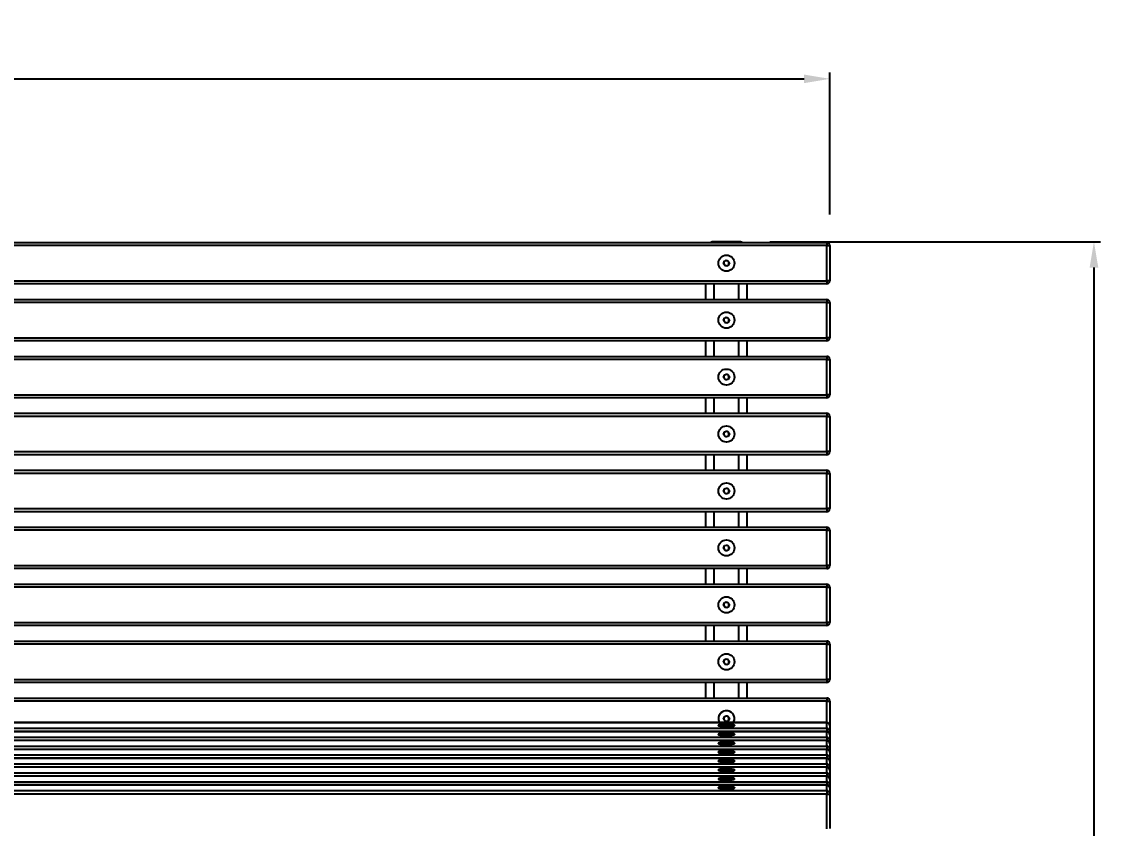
# Model space of a CAD drawing. Header units: millimetres. Extents: x 2692 to 8632, y -671 to 3529.
# Drawn here: x 3893 to 4936, y 1467 to 2246 of the extents above; entities that cross this region are included whole.
import ezdxf

# ---------------------------------------------------------------- set-up
doc = ezdxf.new("R2010")
doc.units = ezdxf.units.MM
doc.header["$PDSIZE"] = -1
doc.layers.add('WYMIAR', color=96, linetype='Continuous')
doc.dimstyles.new('1-1', dxfattribs={"dimtxt": 30, "dimasz": 25, "dimexe": 6.25, "dimexo": 30, "dimgap": 20.625, "dimtad": 1, "dimdec": 1, "dimtxsty": 'Standard', "dimcen": 0, "dimclrd": 2, "dimclre": 2, "dimclrt": 2, "dimadec": 0, "dimazin": 0, "dimtfac": 1, "dimtdec": 1, "dimtmove": 0, "dimatfit": 3, "dimfxl": 0, "dimarcsym": 0})

# ---------------------------------------------------------------- blocks, each defined once
blk = doc.blocks.new('rzut')
for p, q in [((1078.1, 2179.3), (1102.1, 2179.3)), ((1078.1, 2178.5), (1078.1, 2179.3)), ((1102.1, 2178.5), (1102.1, 2179.3)), ((-606.9, 2178.5), (1187.1, 2178.5)), ((1187.1, 2175.5), (-606.9, 2175.5)), ((1187.1, 2178.5), (1187.1, 2175.5)), ((1187.1, 2141.5), (1187.1, 2175.5)), ((1187.1, 2175.5), (1190.1, 2175.5)), ((1190.1, 2175.5), (1190.1, 2141.5)), ((1087.2, 2158), (1088.3, 2160.7)), ((1088.3, 2160.7), (1091.1, 2161.2)), ((1091.1, 2161.2), (1093, 2158.9)), ((1093, 2158.9), (1091.9, 2156.2)), ((1089.1, 2155.7), (1087.2, 2158)), ((1091.9, 2156.2), (1089.1, 2155.7)), ((-606.9, 2141.5), (1187.1, 2141.5)), ((1187.1, 2138.5), (-606.9, 2138.5)), ((1070.1, 2123.5), (1070.1, 2138.5)), ((1078.1, 2123.5), (1078.1, 2138.5)), ((1102.1, 2123.5), (1102.1, 2138.5)), ((1110.1, 2123.5), (1110.1, 2138.5)), ((1190.1, 2141.5), (1187.1, 2141.5)), ((1187.1, 2141.5), (1187.1, 2138.5)), ((-606.9, 2123.5), (1187.1, 2123.5)), ((1187.1, 2120.5), (-606.9, 2120.5)), ((1187.1, 2123.5), (1187.1, 2120.5)), ((1187.1, 2086.5), (1187.1, 2120.5)), ((1187.1, 2120.5), (1190.1, 2120.5)), ((1190.1, 2120.5), (1190.1, 2086.5)), ((1088.3, 2105.7), (1091.1, 2106.2)), ((1091.1, 2106.2), (1093, 2103.9)), ((1087.2, 2103), (1088.3, 2105.7)), ((1089.1, 2100.7), (1087.2, 2103)), ((1091.9, 2101.2), (1089.1, 2100.7)), ((1093, 2103.9), (1091.9, 2101.2)), ((-606.9, 2086.5), (1187.1, 2086.5)), ((1190.1, 2086.5), (1187.1, 2086.5)), ((1187.1, 2086.5), (1187.1, 2083.5)), ((1187.1, 2083.5), (-606.9, 2083.5)), ((1070.1, 2068.5), (1070.1, 2083.5)), ((1078.1, 2068.5), (1078.1, 2083.5)), ((1102.1, 2068.5), (1102.1, 2083.5)), ((1110.1, 2068.5), (1110.1, 2083.5)), ((-606.9, 2068.5), (1187.1, 2068.5)), ((1187.1, 2065.5), (-606.9, 2065.5)), ((1187.1, 2068.5), (1187.1, 2065.5)), ((1187.1, 2031.5), (1187.1, 2065.5)), ((1187.1, 2065.5), (1190.1, 2065.5)), ((1190.1, 2065.5), (1190.1, 2031.5)), ((1087.2, 2048), (1088.3, 2050.7)), ((1089.1, 2045.7), (1087.2, 2048)), ((1088.3, 2050.7), (1091.1, 2051.2)), ((1091.9, 2046.2), (1089.1, 2045.7)), ((1091.1, 2051.2), (1093, 2048.9)), ((1093, 2048.9), (1091.9, 2046.2)), ((-606.9, 2031.5), (1187.1, 2031.5)), ((1187.1, 2028.5), (-606.9, 2028.5)), ((1070.1, 2013.5), (1070.1, 2028.5)), ((1078.1, 2013.5), (1078.1, 2028.5)), ((1102.1, 2013.5), (1102.1, 2028.5)), ((1110.1, 2013.5), (1110.1, 2028.5)), ((1190.1, 2031.5), (1187.1, 2031.5)), ((1187.1, 2031.5), (1187.1, 2028.5)), ((-606.9, 2013.5), (1187.1, 2013.5)), ((1187.1, 2013.5), (1187.1, 2010.5)), ((1187.1, 2010.5), (-606.9, 2010.5)), ((1187.1, 1976.5), (1187.1, 2010.5)), ((1187.1, 2010.5), (1190.1, 2010.5)), ((1190.1, 2010.5), (1190.1, 1976.5)), ((1087.2, 1993), (1088.3, 1995.7)), ((1089.1, 1990.7), (1087.2, 1993)), ((1088.3, 1995.7), (1091.1, 1996.2)), ((1091.1, 1996.2), (1093, 1993.9)), ((1093, 1993.9), (1091.9, 1991.2)), ((1091.9, 1991.2), (1089.1, 1990.7)), ((-606.9, 1976.5), (1187.1, 1976.5)), ((1187.1, 1973.5), (-606.9, 1973.5)), ((1070.1, 1958.5), (1070.1, 1973.5)), ((1078.1, 1958.5), (1078.1, 1973.5)), ((1102.1, 1958.5), (1102.1, 1973.5)), ((1110.1, 1958.5), (1110.1, 1973.5)), ((1190.1, 1976.5), (1187.1, 1976.5)), ((1187.1, 1976.5), (1187.1, 1973.5)), ((-606.9, 1958.5), (1187.1, 1958.5)), ((1187.1, 1955.5), (-606.9, 1955.5)), ((1187.1, 1958.5), (1187.1, 1955.5)), ((1187.1, 1921.5), (1187.1, 1955.5)), ((1187.1, 1955.5), (1190.1, 1955.5)), ((1190.1, 1955.5), (1190.1, 1921.5)), ((1087.2, 1938), (1088.3, 1940.7)), ((1088.3, 1940.7), (1091.1, 1941.2)), ((1091.1, 1941.2), (1093, 1938.9)), ((1089.1, 1935.7), (1087.2, 1938)), ((1091.9, 1936.2), (1089.1, 1935.7)), ((1093, 1938.9), (1091.9, 1936.2)), ((-606.9, 1921.5), (1187.1, 1921.5)), ((1187.1, 1918.5), (-606.9, 1918.5)), ((1070.1, 1903.5), (1070.1, 1918.5)), ((1078.1, 1903.5), (1078.1, 1918.5)), ((1102.1, 1903.5), (1102.1, 1918.5)), ((1110.1, 1903.5), (1110.1, 1918.5)), ((1190.1, 1921.5), (1187.1, 1921.5)), ((1187.1, 1921.5), (1187.1, 1918.5)), ((-606.9, 1903.5), (1187.1, 1903.5)), ((1187.1, 1900.5), (-606.9, 1900.5)), ((1187.1, 1903.5), (1187.1, 1900.5)), ((1187.1, 1866.5), (1187.1, 1900.5)), ((1187.1, 1900.5), (1190.1, 1900.5)), ((1190.1, 1900.5), (1190.1, 1866.5)), ((1087.2, 1883), (1088.3, 1885.7)), ((1089.1, 1880.7), (1087.2, 1883)), ((1088.3, 1885.7), (1091.1, 1886.2)), ((1091.9, 1881.2), (1089.1, 1880.7)), ((1091.1, 1886.2), (1093, 1883.9)), ((1093, 1883.9), (1091.9, 1881.2)), ((-606.9, 1866.5), (1187.1, 1866.5)), ((1190.1, 1866.5), (1187.1, 1866.5)), ((1187.1, 1866.5), (1187.1, 1863.5)), ((1187.1, 1863.5), (-606.9, 1863.5)), ((1070.1, 1848.5), (1070.1, 1863.5)), ((1078.1, 1848.5), (1078.1, 1863.5)), ((1102.1, 1848.5), (1102.1, 1863.5)), ((1110.1, 1848.5), (1110.1, 1863.5)), ((-606.9, 1848.5), (1187.1, 1848.5)), ((1187.1, 1845.5), (-606.9, 1845.5)), ((1187.1, 1848.5), (1187.1, 1845.5)), ((1187.1, 1811.5), (1187.1, 1845.5)), ((1187.1, 1845.5), (1190.1, 1845.5)), ((1190.1, 1845.5), (1190.1, 1811.5)), ((1087.2, 1828), (1088.3, 1830.7)), ((1089.1, 1825.7), (1087.2, 1828)), ((1088.3, 1830.7), (1091.1, 1831.2)), ((1091.9, 1826.2), (1089.1, 1825.7)), ((1091.1, 1831.2), (1093, 1828.9)), ((1093, 1828.9), (1091.9, 1826.2)), ((-606.9, 1811.5), (1187.1, 1811.5)), ((1187.1, 1808.5), (-606.9, 1808.5)), ((1070.1, 1793.5), (1070.1, 1808.5)), ((1078.1, 1793.5), (1078.1, 1808.5)), ((1102.1, 1793.5), (1102.1, 1808.5)), ((1110.1, 1793.5), (1110.1, 1808.5)), ((1190.1, 1811.5), (1187.1, 1811.5)), ((1187.1, 1811.5), (1187.1, 1808.5)), ((-606.9, 1793.5), (1187.1, 1793.5)), ((1187.1, 1793.5), (1187.1, 1790.5)), ((1187.1, 1790.5), (-606.9, 1790.5)), ((1187.1, 1756.5), (1187.1, 1790.5)), ((1187.1, 1790.5), (1190.1, 1790.5)), ((1190.1, 1790.5), (1190.1, 1756.5)), ((1087.2, 1773), (1088.3, 1775.7)), ((1089.1, 1770.7), (1087.2, 1773)), ((1088.3, 1775.7), (1091.1, 1776.2)), ((1091.1, 1776.2), (1093, 1773.9)), ((1093, 1773.9), (1091.9, 1771.2)), ((1091.9, 1771.2), (1089.1, 1770.7)), ((-606.9, 1756.5), (1187.1, 1756.5)), ((1187.1, 1753.5), (-606.9, 1753.5)), ((1070.1, 1738.5), (1070.1, 1753.5)), ((1078.1, 1738.5), (1078.1, 1753.5)), ((1102.1, 1738.5), (1102.1, 1753.5)), ((1110.1, 1738.5), (1110.1, 1753.5)), ((1190.1, 1756.5), (1187.1, 1756.5)), ((1187.1, 1756.5), (1187.1, 1753.5)), ((-606.9, 1738.5), (1187.1, 1738.5)), ((1187.1, 1735.5), (-606.9, 1735.5)), ((1187.1, 1738.5), (1187.1, 1735.5)), ((1187.1, 1735.5), (1190.1, 1735.5)), ((1187.1, 1714.7), (1187.1, 1735.5)), ((1190.1, 1735.5), (1190.1, 1711.7)), ((1087.2, 1718), (1088.3, 1720.7)), ((1088.3, 1720.7), (1091.1, 1721.2)), ((1091.1, 1721.2), (1093, 1718.9)), ((1187.1, 1714.7), (-606.9, 1714.7)), ((1187.1, 1714.6), (-606.9, 1714.6)), ((1089.1, 1715.7), (1087.2, 1718)), ((1087.6, 1712.2), (1090.1, 1712.4)), ((1087.6, 1711.8), (1087.6, 1712.2)), ((1090.1, 1711.5), (1087.6, 1711.8)), ((1091.9, 1716.2), (1089.1, 1715.7)), ((1090.1, 1712.4), (1092.6, 1712.2)), ((1090.1, 1711.5), (1090.1, 1712.4)), ((1092.6, 1711.8), (1090.1, 1711.5)), ((1093, 1718.9), (1091.9, 1716.2)), ((1092.6, 1712.2), (1092.6, 1711.8)), ((1187.1, 1714.7), (1187.1, 1714.6)), ((1187.1, 1709.3), (1187.1, 1714.6)), ((1190.1, 1711.7), (1190.1, 1706.4)), ((-606.9, 1709.3), (1187.1, 1709.3)), ((1187.1, 1706.1), (-606.9, 1706.1)), ((1187.1, 1706), (-606.9, 1706)), ((-606.9, 1700.7), (1187.1, 1700.7)), ((1087.6, 1703.6), (1090.1, 1703.8)), ((1087.6, 1703.2), (1087.6, 1703.6)), ((1090.1, 1702.9), (1087.6, 1703.2)), ((1090.1, 1703.8), (1092.6, 1703.6)), ((1090.1, 1702.9), (1090.1, 1703.8)), ((1092.6, 1703.2), (1090.1, 1702.9)), ((1092.6, 1703.6), (1092.6, 1703.2)), ((1187.1, 1709.3), (1187.1, 1706.1)), ((1187.1, 1706.1), (1187.1, 1706)), ((1187.1, 1700.7), (1187.1, 1706)), ((1187.1, 1700.7), (1187.1, 1697.5)), ((1190.1, 1706.4), (1190.1, 1703.1)), ((1190.1, 1703.1), (1190.1, 1697.8)), ((1187.1, 1697.5), (-606.9, 1697.5)), ((1187.1, 1697.4), (-606.9, 1697.4)), ((-606.9, 1692.1), (1187.1, 1692.1)), ((1087.6, 1695), (1090.1, 1695.2)), ((1087.6, 1694.6), (1087.6, 1695)), ((1090.1, 1694.3), (1087.6, 1694.6)), ((1090.1, 1695.2), (1092.6, 1695)), ((1090.1, 1694.3), (1090.1, 1695.2)), ((1092.6, 1694.6), (1090.1, 1694.3)), ((1092.6, 1695), (1092.6, 1694.6)), ((1187.1, 1697.5), (1187.1, 1697.4)), ((1187.1, 1692.1), (1187.1, 1697.4)), ((1187.1, 1692.1), (1187.1, 1688.9)), ((1190.1, 1697.8), (1190.1, 1694.5)), ((1190.1, 1694.5), (1190.1, 1689.2)), ((1190.1, 1689.2), (1190.1, 1685.9)), ((1187.1, 1688.9), (-606.9, 1688.9)), ((1187.1, 1688.8), (-606.9, 1688.8)), ((-606.9, 1683.5), (1187.1, 1683.5)), ((1187.1, 1680.3), (-606.9, 1680.3)), ((1187.1, 1680.2), (-606.9, 1680.2)), ((1087.6, 1686.4), (1090.1, 1686.6)), ((1087.6, 1686), (1087.6, 1686.4)), ((1090.1, 1685.7), (1087.6, 1686)), ((1090.1, 1686.6), (1092.6, 1686.4)), ((1090.1, 1685.7), (1090.1, 1686.6)), ((1092.6, 1686), (1090.1, 1685.7)), ((1092.6, 1686.4), (1092.6, 1686)), ((1187.1, 1688.9), (1187.1, 1688.8)), ((1187.1, 1683.5), (1187.1, 1688.8)), ((1187.1, 1683.5), (1187.1, 1680.3)), ((1187.1, 1680.3), (1187.1, 1680.2)), ((1187.1, 1674.9), (1187.1, 1680.2)), ((1190.1, 1685.9), (1190.1, 1680.6)), ((1190.1, 1680.6), (1190.1, 1677.3)), ((-606.9, 1674.9), (1187.1, 1674.9)), ((1187.1, 1671.7), (-606.9, 1671.7)), ((1187.1, 1671.6), (-606.9, 1671.6)), ((1087.6, 1677.8), (1090.1, 1678)), ((1087.6, 1677.3), (1087.6, 1677.8)), ((1090.1, 1677.1), (1087.6, 1677.3)), ((1087.6, 1669.2), (1090.1, 1669.4)), ((1087.6, 1668.7), (1087.6, 1669.2)), ((1090.1, 1668.5), (1087.6, 1668.7)), ((1090.1, 1678), (1092.6, 1677.8)), ((1090.1, 1677.1), (1090.1, 1678)), ((1092.6, 1677.3), (1090.1, 1677.1)), ((1090.1, 1669.4), (1092.6, 1669.2)), ((1090.1, 1668.5), (1090.1, 1669.4)), ((1092.6, 1668.7), (1090.1, 1668.5)), ((1092.6, 1677.8), (1092.6, 1677.3)), ((1092.6, 1669.2), (1092.6, 1668.7)), ((1187.1, 1674.9), (1187.1, 1671.7)), ((1187.1, 1671.7), (1187.1, 1671.6)), ((1187.1, 1666.3), (1187.1, 1671.6)), ((1190.1, 1677.3), (1190.1, 1672)), ((1190.1, 1672), (1190.1, 1668.7)), ((1190.1, 1668.7), (1190.1, 1663.3)), ((-606.9, 1666.3), (1187.1, 1666.3)), ((1187.1, 1663.1), (-606.9, 1663.1)), ((1187.1, 1663), (-606.9, 1663)), ((1087.6, 1660.6), (1090.1, 1660.8)), ((1087.6, 1660.1), (1087.6, 1660.6)), ((1090.1, 1659.9), (1087.6, 1660.1)), ((1090.1, 1660.8), (1092.6, 1660.6)), ((1090.1, 1659.9), (1090.1, 1660.8)), ((1092.6, 1660.1), (1090.1, 1659.9)), ((1092.6, 1660.6), (1092.6, 1660.1)), ((1187.1, 1666.3), (1187.1, 1663.1)), ((1187.1, 1663.1), (1187.1, 1663)), ((1187.1, 1657.7), (1187.1, 1663)), ((1190.1, 1663.3), (1190.1, 1660.1)), ((1190.1, 1660.1), (1190.1, 1654.7)), ((-606.9, 1657.7), (1187.1, 1657.7)), ((1187.1, 1654.5), (-606.9, 1654.5)), ((1187.1, 1654.4), (-606.9, 1654.4)), ((-606.9, 1649.1), (1187.1, 1649.1)), ((1087.6, 1652), (1090.1, 1652.2)), ((1087.6, 1651.5), (1087.6, 1652)), ((1090.1, 1651.3), (1087.6, 1651.5)), ((1090.1, 1652.2), (1092.6, 1652)), ((1090.1, 1651.3), (1090.1, 1652.2)), ((1092.6, 1651.5), (1090.1, 1651.3)), ((1092.6, 1652), (1092.6, 1651.5)), ((1187.1, 1657.7), (1187.1, 1654.5)), ((1187.1, 1654.5), (1187.1, 1654.4)), ((1187.1, 1649.1), (1187.1, 1654.4)), ((1187.1, 1649.1), (1187.1, 1645.7)), ((1190.1, 1654.7), (1190.1, 1651.5)), ((1190.1, 1651.5), (1190.1, 1646.1)), ((1187.1, 1645.7), (-606.9, 1645.7)), ((1187.1, 1612.1), (1187.1, 1645.7)), ((1190.1, 1646.1), (1190.1, 1612.6))]:
    blk.add_line(p, q)
at = {"flags": 128}
for points in [[(1082.3, 1712), (1082.5, 1711.7), (1083, 1711.5), (1083.9, 1711.3), (1085.1, 1711.1), (1086.4, 1710.9), (1088, 1710.8), (1089.7, 1710.8), (1091.4, 1710.8), (1093, 1710.9), (1094.5, 1711), (1095.7, 1711.2), (1096.8, 1711.4), (1097.5, 1711.6), (1097.8, 1711.9), (1097.8, 1712.1), (1097.5, 1712.4), (1096.8, 1712.6), (1095.7, 1712.8), (1094.5, 1713), (1093, 1713.1), (1091.4, 1713.2), (1089.7, 1713.2), (1088, 1713.2), (1086.4, 1713.1), (1085.1, 1712.9), (1083.9, 1712.7), (1083, 1712.5), (1082.5, 1712.3), (1082.3, 1712)], [(1090.1, 1710.8), (1088.4, 1710.8), (1086.8, 1710.9), (1085.4, 1711), (1084.2, 1711.2), (1083.2, 1711.4), (1082.6, 1711.7), (1082.3, 1711.9), (1082.4, 1712.2), (1082.9, 1712.4), (1083.6, 1712.7), (1084.7, 1712.9), (1086.1, 1713), (1087.6, 1713.1), (1089.2, 1713.2), (1090.9, 1713.2), (1092.6, 1713.1), (1094.1, 1713), (1095.4, 1712.9), (1096.5, 1712.7), (1097.3, 1712.4), (1097.8, 1712.2), (1097.9, 1711.9), (1097.6, 1711.7), (1097, 1711.4), (1096, 1711.2), (1094.8, 1711), (1093.4, 1710.9), (1091.8, 1710.8), (1090.1, 1710.8)], [(1082.3, 1703.4), (1082.5, 1703.1), (1083, 1702.9), (1083.9, 1702.6), (1085.1, 1702.5), (1086.4, 1702.3), (1088, 1702.2), (1089.7, 1702.2), (1091.4, 1702.2), (1093, 1702.3), (1094.5, 1702.4), (1095.7, 1702.5), (1096.8, 1702.8), (1097.5, 1703), (1097.8, 1703.3), (1097.8, 1703.5), (1097.5, 1703.8), (1096.8, 1704), (1095.7, 1704.2), (1094.5, 1704.4), (1093, 1704.5), (1091.4, 1704.6), (1089.7, 1704.6), (1088, 1704.6), (1086.4, 1704.5), (1085.1, 1704.3), (1083.9, 1704.1), (1083, 1703.9), (1082.5, 1703.6), (1082.3, 1703.4)], [(1090.1, 1702.2), (1088.4, 1702.2), (1086.8, 1702.3), (1085.4, 1702.4), (1084.2, 1702.6), (1083.2, 1702.8), (1082.6, 1703.1), (1082.3, 1703.3), (1082.4, 1703.6), (1082.9, 1703.8), (1083.6, 1704.1), (1084.7, 1704.3), (1086.1, 1704.4), (1087.6, 1704.5), (1089.2, 1704.6), (1090.9, 1704.6), (1092.6, 1704.5), (1094.1, 1704.4), (1095.4, 1704.3), (1096.5, 1704.1), (1097.3, 1703.8), (1097.8, 1703.6), (1097.9, 1703.3), (1097.6, 1703.1), (1097, 1702.8), (1096, 1702.6), (1094.8, 1702.4), (1093.4, 1702.3), (1091.8, 1702.2), (1090.1, 1702.2)], [(1082.3, 1694.8), (1082.5, 1694.5), (1083, 1694.3), (1083.9, 1694), (1085.1, 1693.9), (1086.4, 1693.7), (1088, 1693.6), (1089.7, 1693.6), (1091.4, 1693.6), (1093, 1693.7), (1094.5, 1693.8), (1095.7, 1693.9), (1096.8, 1694.2), (1097.5, 1694.4), (1097.8, 1694.7), (1097.8, 1694.9), (1097.5, 1695.2), (1096.8, 1695.4), (1095.7, 1695.6), (1094.5, 1695.8), (1093, 1695.9), (1091.4, 1696), (1089.7, 1696), (1088, 1696), (1086.4, 1695.9), (1085.1, 1695.7), (1083.9, 1695.5), (1083, 1695.3), (1082.5, 1695), (1082.3, 1694.8)], [(1090.1, 1693.6), (1088.4, 1693.6), (1086.8, 1693.7), (1085.4, 1693.8), (1084.2, 1694), (1083.2, 1694.2), (1082.6, 1694.5), (1082.3, 1694.7), (1082.4, 1695), (1082.9, 1695.2), (1083.6, 1695.5), (1084.7, 1695.7), (1086.1, 1695.8), (1087.6, 1695.9), (1089.2, 1696), (1090.9, 1696), (1092.6, 1695.9), (1094.1, 1695.8), (1095.4, 1695.7), (1096.5, 1695.5), (1097.3, 1695.2), (1097.8, 1695), (1097.9, 1694.7), (1097.6, 1694.5), (1097, 1694.2), (1096, 1694), (1094.8, 1693.8), (1093.4, 1693.7), (1091.8, 1693.6), (1090.1, 1693.6)], [(1082.3, 1686.2), (1082.5, 1685.9), (1083, 1685.7), (1083.9, 1685.4), (1085.1, 1685.3), (1086.4, 1685.1), (1088, 1685), (1089.7, 1685), (1091.4, 1685), (1093, 1685), (1094.5, 1685.2), (1095.7, 1685.3), (1096.8, 1685.6), (1097.5, 1685.8), (1097.8, 1686), (1097.8, 1686.3), (1097.5, 1686.6), (1096.8, 1686.8), (1095.7, 1687), (1094.5, 1687.2), (1093, 1687.3), (1091.4, 1687.4), (1089.7, 1687.4), (1088, 1687.4), (1086.4, 1687.3), (1085.1, 1687.1), (1083.9, 1686.9), (1083, 1686.7), (1082.5, 1686.4), (1082.3, 1686.2)], [(1090.1, 1685), (1088.4, 1685), (1086.8, 1685.1), (1085.4, 1685.2), (1084.2, 1685.4), (1083.2, 1685.6), (1082.6, 1685.9), (1082.3, 1686.1), (1082.4, 1686.4), (1082.9, 1686.6), (1083.6, 1686.9), (1084.7, 1687.1), (1086.1, 1687.2), (1087.6, 1687.3), (1089.2, 1687.4), (1090.9, 1687.4), (1092.6, 1687.3), (1094.1, 1687.2), (1095.4, 1687.1), (1096.5, 1686.9), (1097.3, 1686.6), (1097.8, 1686.4), (1097.9, 1686.1), (1097.6, 1685.9), (1097, 1685.6), (1096, 1685.4), (1094.8, 1685.2), (1093.4, 1685.1), (1091.8, 1685), (1090.1, 1685)], [(1082.3, 1677.6), (1082.5, 1677.3), (1083, 1677.1), (1083.9, 1676.8), (1085.1, 1676.6), (1086.4, 1676.5), (1088, 1676.4), (1089.7, 1676.4), (1091.4, 1676.4), (1093, 1676.4), (1094.5, 1676.6), (1095.7, 1676.7), (1096.8, 1676.9), (1097.5, 1677.2), (1097.8, 1677.4), (1097.8, 1677.7), (1097.5, 1678), (1096.8, 1678.2), (1095.7, 1678.4), (1094.5, 1678.6), (1093, 1678.7), (1091.4, 1678.8), (1089.7, 1678.8), (1088, 1678.7), (1086.4, 1678.7), (1085.1, 1678.5), (1083.9, 1678.3), (1083, 1678.1), (1082.5, 1677.8), (1082.3, 1677.6)], [(1090.1, 1676.4), (1088.4, 1676.4), (1086.8, 1676.5), (1085.4, 1676.6), (1084.2, 1676.8), (1083.2, 1677), (1082.6, 1677.2), (1082.3, 1677.5), (1082.4, 1677.8), (1082.9, 1678), (1083.6, 1678.3), (1084.7, 1678.5), (1086.1, 1678.6), (1087.6, 1678.7), (1089.2, 1678.8), (1090.9, 1678.8), (1092.6, 1678.7), (1094.1, 1678.6), (1095.4, 1678.5), (1096.5, 1678.3), (1097.3, 1678), (1097.8, 1677.8), (1097.9, 1677.5), (1097.6, 1677.2), (1097, 1677), (1096, 1676.8), (1094.8, 1676.6), (1093.4, 1676.5), (1091.8, 1676.4), (1090.1, 1676.4)], [(1082.3, 1669), (1082.5, 1668.7), (1083, 1668.5), (1083.9, 1668.2), (1085.1, 1668), (1086.4, 1667.9), (1088, 1667.8), (1089.7, 1667.8), (1091.4, 1667.8), (1093, 1667.8), (1094.5, 1668), (1095.7, 1668.1), (1096.8, 1668.3), (1097.5, 1668.6), (1097.8, 1668.8), (1097.8, 1669.1), (1097.5, 1669.4), (1096.8, 1669.6), (1095.7, 1669.8), (1094.5, 1670), (1093, 1670.1), (1091.4, 1670.2), (1089.7, 1670.2), (1088, 1670.1), (1086.4, 1670), (1085.1, 1669.9), (1083.9, 1669.7), (1083, 1669.5), (1082.5, 1669.2), (1082.3, 1669)], [(1090.1, 1667.8), (1088.4, 1667.8), (1086.8, 1667.9), (1085.4, 1668), (1084.2, 1668.2), (1083.2, 1668.4), (1082.6, 1668.6), (1082.3, 1668.9), (1082.4, 1669.2), (1082.9, 1669.4), (1083.6, 1669.7), (1084.7, 1669.9), (1086.1, 1670), (1087.6, 1670.1), (1089.2, 1670.2), (1090.9, 1670.2), (1092.6, 1670.1), (1094.1, 1670), (1095.4, 1669.9), (1096.5, 1669.7), (1097.3, 1669.4), (1097.8, 1669.2), (1097.9, 1668.9), (1097.6, 1668.6), (1097, 1668.4), (1096, 1668.2), (1094.8, 1668), (1093.4, 1667.9), (1091.8, 1667.8), (1090.1, 1667.8)], [(1082.3, 1660.4), (1082.5, 1660.1), (1083, 1659.9), (1083.9, 1659.6), (1085.1, 1659.4), (1086.4, 1659.3), (1088, 1659.2), (1089.7, 1659.2), (1091.4, 1659.2), (1093, 1659.2), (1094.5, 1659.4), (1095.7, 1659.5), (1096.8, 1659.7), (1097.5, 1660), (1097.8, 1660.2), (1097.8, 1660.5), (1097.5, 1660.8), (1096.8, 1661), (1095.7, 1661.2), (1094.5, 1661.4), (1093, 1661.5), (1091.4, 1661.6), (1089.7, 1661.6), (1088, 1661.5), (1086.4, 1661.4), (1085.1, 1661.3), (1083.9, 1661.1), (1083, 1660.9), (1082.5, 1660.6), (1082.3, 1660.4)], [(1090.1, 1659.1), (1088.4, 1659.2), (1086.8, 1659.3), (1085.4, 1659.4), (1084.2, 1659.6), (1083.2, 1659.8), (1082.6, 1660), (1082.3, 1660.3), (1082.4, 1660.6), (1082.9, 1660.8), (1083.6, 1661), (1084.7, 1661.3), (1086.1, 1661.4), (1087.6, 1661.5), (1089.2, 1661.6), (1090.9, 1661.6), (1092.6, 1661.5), (1094.1, 1661.4), (1095.4, 1661.3), (1096.5, 1661), (1097.3, 1660.8), (1097.8, 1660.6), (1097.9, 1660.3), (1097.6, 1660), (1097, 1659.8), (1096, 1659.6), (1094.8, 1659.4), (1093.4, 1659.3), (1091.8, 1659.2), (1090.1, 1659.1)], [(1082.3, 1651.8), (1082.5, 1651.5), (1083, 1651.3), (1083.9, 1651), (1085.1, 1650.8), (1086.4, 1650.7), (1088, 1650.6), (1089.7, 1650.5), (1091.4, 1650.6), (1093, 1650.6), (1094.5, 1650.8), (1095.7, 1650.9), (1096.8, 1651.1), (1097.5, 1651.4), (1097.8, 1651.6), (1097.8, 1651.9), (1097.5, 1652.2), (1096.8, 1652.4), (1095.7, 1652.6), (1094.5, 1652.8), (1093, 1652.9), (1091.4, 1653), (1089.7, 1653), (1088, 1652.9), (1086.4, 1652.8), (1085.1, 1652.7), (1083.9, 1652.5), (1083, 1652.3), (1082.5, 1652), (1082.3, 1651.8)], [(1090.1, 1650.5), (1088.4, 1650.6), (1086.8, 1650.7), (1085.4, 1650.8), (1084.2, 1651), (1083.2, 1651.2), (1082.6, 1651.4), (1082.3, 1651.7), (1082.4, 1652), (1082.9, 1652.2), (1083.6, 1652.4), (1084.7, 1652.6), (1086.1, 1652.8), (1087.6, 1652.9), (1089.2, 1653), (1090.9, 1653), (1092.6, 1652.9), (1094.1, 1652.8), (1095.4, 1652.6), (1096.5, 1652.4), (1097.3, 1652.2), (1097.8, 1652), (1097.9, 1651.7), (1097.6, 1651.4), (1097, 1651.2), (1096, 1651), (1094.8, 1650.8), (1093.4, 1650.7), (1091.8, 1650.6), (1090.1, 1650.5)]]:
    blk.add_lwpolyline(points, dxfattribs=at)
for centre, radius in [((1090.1, 2158.5), 7.79), ((1090.1, 2103.5), 7.79), ((1090.1, 2048.5), 7.79), ((1090.1, 1993.5), 7.78), ((1090.1, 1938.5), 7.78), ((1090.1, 1883.5), 7.78), ((1090.1, 1828.5), 7.79), ((1090.1, 1773.5), 7.78)]:
    blk.add_circle(centre, radius)
for centre, radius, start, end in [((1187.1, 2175.5), 3, 0, 90), ((1090.1, 2158.5), 2.51, 159.416, 219.416), ((1090.1, 2158.5), 2.51, 99.416, 159.416), ((1090.1, 2158.5), 2.51, 39.416, 99.416), ((1090.1, 2158.5), 2.51, 339.416, 39.416), ((1090.1, 2158.5), 2.51, 219.416, 279.416), ((1090.1, 2158.5), 2.51, 279.416, 339.416), ((1187.1, 2141.5), 3, 270, 0), ((1187.1, 2120.5), 3, 0, 90), ((1090.1, 2103.5), 2.51, 159.416, 219.416), ((1090.1, 2103.5), 2.51, 99.416, 159.416), ((1090.1, 2103.5), 2.51, 219.416, 279.416), ((1090.1, 2103.5), 2.51, 39.416, 99.416), ((1090.1, 2103.5), 2.51, 279.416, 339.416), ((1090.1, 2103.5), 2.51, 339.416, 39.416), ((1187.1, 2086.5), 3, 270, 0), ((1187.1, 2065.5), 3, 0, 90), ((1090.1, 2048.5), 2.51, 159.416, 219.416), ((1090.1, 2048.5), 2.51, 99.416, 159.416), ((1090.1, 2048.5), 2.51, 219.416, 279.416), ((1090.1, 2048.5), 2.51, 39.416, 99.416), ((1090.1, 2048.5), 2.51, 279.416, 339.416), ((1090.1, 2048.5), 2.51, 339.416, 39.416), ((1187.1, 2031.5), 3, 270, 0), ((1187.1, 2010.5), 3, 0, 90), ((1090.1, 1993.5), 2.51, 159.416, 219.416), ((1090.1, 1993.5), 2.51, 99.416, 159.416), ((1090.1, 1993.5), 2.51, 219.416, 279.416), ((1090.1, 1993.5), 2.51, 39.416, 99.416), ((1090.1, 1993.5), 2.51, 279.416, 339.416), ((1090.1, 1993.5), 2.51, 339.416, 39.416), ((1187.1, 1976.5), 3, 270, 0), ((1187.1, 1955.5), 3, 0, 90), ((1090.1, 1938.5), 2.51, 159.416, 219.416), ((1090.1, 1938.5), 2.51, 99.416, 159.416), ((1090.1, 1938.5), 2.51, 39.416, 99.416), ((1090.1, 1938.5), 2.51, 339.416, 39.416), ((1090.1, 1938.5), 2.51, 219.416, 279.416), ((1090.1, 1938.5), 2.51, 279.416, 339.416), ((1187.1, 1921.5), 3, 270, 0), ((1187.1, 1900.5), 3, 0, 90), ((1090.1, 1883.5), 2.51, 159.416, 219.416), ((1090.1, 1883.5), 2.51, 99.416, 159.416), ((1090.1, 1883.5), 2.51, 219.416, 279.416), ((1090.1, 1883.5), 2.51, 39.416, 99.416), ((1090.1, 1883.5), 2.51, 279.416, 339.416), ((1090.1, 1883.5), 2.51, 339.416, 39.416), ((1187.1, 1866.5), 3, 270, 0), ((1187.1, 1845.5), 3, 0, 90), ((1090.1, 1828.5), 2.51, 159.416, 219.416), ((1090.1, 1828.5), 2.51, 99.416, 159.416), ((1090.1, 1828.5), 2.51, 219.416, 279.416), ((1090.1, 1828.5), 2.51, 39.416, 99.416), ((1090.1, 1828.5), 2.51, 279.416, 339.416), ((1090.1, 1828.5), 2.51, 339.416, 39.416), ((1187.1, 1811.5), 3, 270, 0), ((1187.1, 1790.5), 3, 0, 90), ((1090.1, 1773.5), 2.51, 159.416, 219.416), ((1090.1, 1773.5), 2.51, 99.416, 159.416), ((1090.1, 1773.5), 2.51, 39.416, 99.416), ((1090.1, 1773.5), 2.51, 279.416, 339.416), ((1090.1, 1773.5), 2.51, 339.416, 39.416), ((1090.1, 1773.5), 2.51, 219.416, 279.416), ((1187.1, 1756.5), 3, 270, 0), ((1187.1, 1735.5), 3, 0, 90), ((1090.1, 1718.5), 7.78, 330.985, 209.015), ((1090.1, 1718.5), 7.78, 159.416, 209.015), ((1090.1, 1718.5), 7.79, 330.985, 159.416), ((1090.1, 1718.5), 2.51, 99.416, 159.416), ((1090.1, 1718.5), 2.51, 39.416, 99.416), ((1090.1, 1718.5), 2.51, 159.416, 219.416), ((1090.1, 1718.5), 2.51, 219.416, 279.416), ((1090.1, 1718.5), 2.51, 279.416, 339.416), ((1090.1, 1718.5), 2.51, 339.416, 39.416), ((1187.1, 1711.7), 3, 0, 90), ((1187.1, 1711.7), 2.98, 0.3588, 90.3514), ((1187.1, 1706.3), 2.98, 0.3588, 90.3514), ((1187.1, 1703.1), 3, 0, 90), ((1187.1, 1703.1), 2.98, 0.3588, 90.3514), ((1187.1, 1697.7), 2.98, 0.3587, 90.3514), ((1188.2, 1710), 4.04, 267.3538, 297.2761), ((1187.1, 1694.5), 3, 0, 90), ((1187.1, 1694.5), 2.98, 0.3587, 90.3514), ((1187.1, 1689.1), 2.98, 0.3587, 90.3514), ((1188.2, 1701.4), 4.04, 267.354, 297.2758), ((1188.2, 1692.7), 4.04, 267.3553, 297.2757), ((1187.1, 1685.9), 3, 0, 90), ((1187.1, 1685.9), 2.98, 0.3587, 90.3514), ((1187.1, 1680.5), 2.98, 0.3587, 90.3514), ((1187.1, 1677.3), 3, 0, 90), ((1187.1, 1677.3), 2.98, 0.3588, 90.3514), ((1188.2, 1684.1), 4.04, 267.3535, 297.2763), ((1187.1, 1671.9), 2.98, 0.3587, 90.3514), ((1187.1, 1668.7), 3, 0, 90), ((1187.1, 1668.6), 2.98, 0.3587, 90.3514), ((1188.2, 1675.5), 4.04, 267.353, 297.2768), ((1187.1, 1663.3), 2.98, 0.3587, 90.3514), ((1187.1, 1660.1), 3, 0, 90), ((1187.1, 1660), 2.98, 0.3587, 90.3515), ((1188.2, 1666.9), 4.04, 267.3536, 297.2761), ((1187.1, 1654.7), 2.98, 0.3587, 90.3515), ((1187.1, 1651.5), 3, 0, 90), ((1187.1, 1651.4), 2.98, 0.3588, 90.3514), ((1187.1, 1646.1), 2.98, 0.3588, 90.3514), ((1188.2, 1658.3), 4.04, 267.3535, 297.2764), ((1187.8, 1650.8), 5.2, 261.9097, 295.8722)]:
    blk.add_arc(centre, radius, start, end)
for centre, start_param, end_param in [((1078.1, 2169.7), 0, 0.410257), ((1078.1, 2169.7), 0, 0.410257), ((1102.1, 2169.7), 5.872928, 6.283185), ((1102.1, 2169.7), 5.872928, 6.283185)]:
    blk.add_ellipse(centre, major_axis=(0, 9.53), ratio=0.8391, start_param=start_param, end_param=end_param)
blk = doc.blocks.new('*D8')
at = {"layer": 'Defpoints', "color": 0}
for p in [(4586.4, 2033.6), (4586.4, 733.8), (4929.6, 733.8)]:
    blk.add_point(p, dxfattribs=at)
at = {"layer": 'WYMIAR', "color": 2, "lineweight": -2}
for p, q in [((4616.4, 2033.6), (4935.9, 2033.6)), ((4929.6, 2008.6), (4929.6, 758.8)), ((4616.4, 733.8), (4935.9, 733.8))]:
    blk.add_line(p, q, dxfattribs=at)
at = {"layer": 'WYMIAR', "color": 2}
for points in [[(4925.4, 2008.6), (4933.8, 2008.6), (4929.6, 2033.6)], [(4925.4, 758.8), (4933.8, 758.8), (4929.6, 733.8)]]:
    blk.add_solid(points, dxfattribs=at)
at = {"layer": 'WYMIAR', "color": 2, "insert": (4894, 1383.7), "char_height": 30, "attachment_point": 5, "rotation": 90}
blk.add_mtext('1300', dxfattribs=at)
blk = doc.blocks.new('*D9')
at = {"layer": 'Defpoints', "color": 0}
for p in [(4674.4, 2190.9), (2874.4, 2029.8), (4674.4, 2029.8)]:
    blk.add_point(p, dxfattribs=at)
at = {"layer": 'WYMIAR', "color": 2, "lineweight": -2}
for p, q in [((2874.4, 2059.8), (2874.4, 2197.1)), ((2899.4, 2190.9), (4649.4, 2190.9)), ((4674.4, 2059.8), (4674.4, 2197.1))]:
    blk.add_line(p, q, dxfattribs=at)
at = {"layer": 'WYMIAR', "color": 2}
for points in [[(2899.4, 2195), (2899.4, 2186.7), (2874.4, 2190.9)], [(4649.4, 2195), (4649.4, 2186.7), (4674.4, 2190.9)]]:
    blk.add_solid(points, dxfattribs=at)
at = {"layer": 'WYMIAR', "color": 2, "insert": (3774.4, 2226.5), "char_height": 30, "attachment_point": 5}
blk.add_mtext('1800', dxfattribs=at)

msp = doc.modelspace()

# ---------------------------------------------------------------- block references
msp.add_blockref('rzut', (3484.33, -145.68))

# ---------------------------------------------------------------- dimensions: what is measured, and where the dimension line sits
at = {"layer": 'WYMIAR'}
dim = msp.add_linear_dim(base=(4674.42, 2190.87), p1=(2874.42, 2029.78), p2=(4674.42, 2029.78), dimstyle='1-1', dxfattribs=at)
dim.commit()
dim.dimension.update_dxf_attribs({"geometry": '*D9', "text_midpoint": (3774.42, 2226.5)})
dim = msp.add_linear_dim(base=(4929.61, 733.84), p1=(4586.42, 2033.58), p2=(4586.42, 733.84), angle=90, text='1300', dimstyle='1-1', dxfattribs=at)
dim.commit()
dim.dimension.update_dxf_attribs({"geometry": '*D8', "text_midpoint": (4893.98, 1383.71)})

doc.saveas('drawing.dxf')
